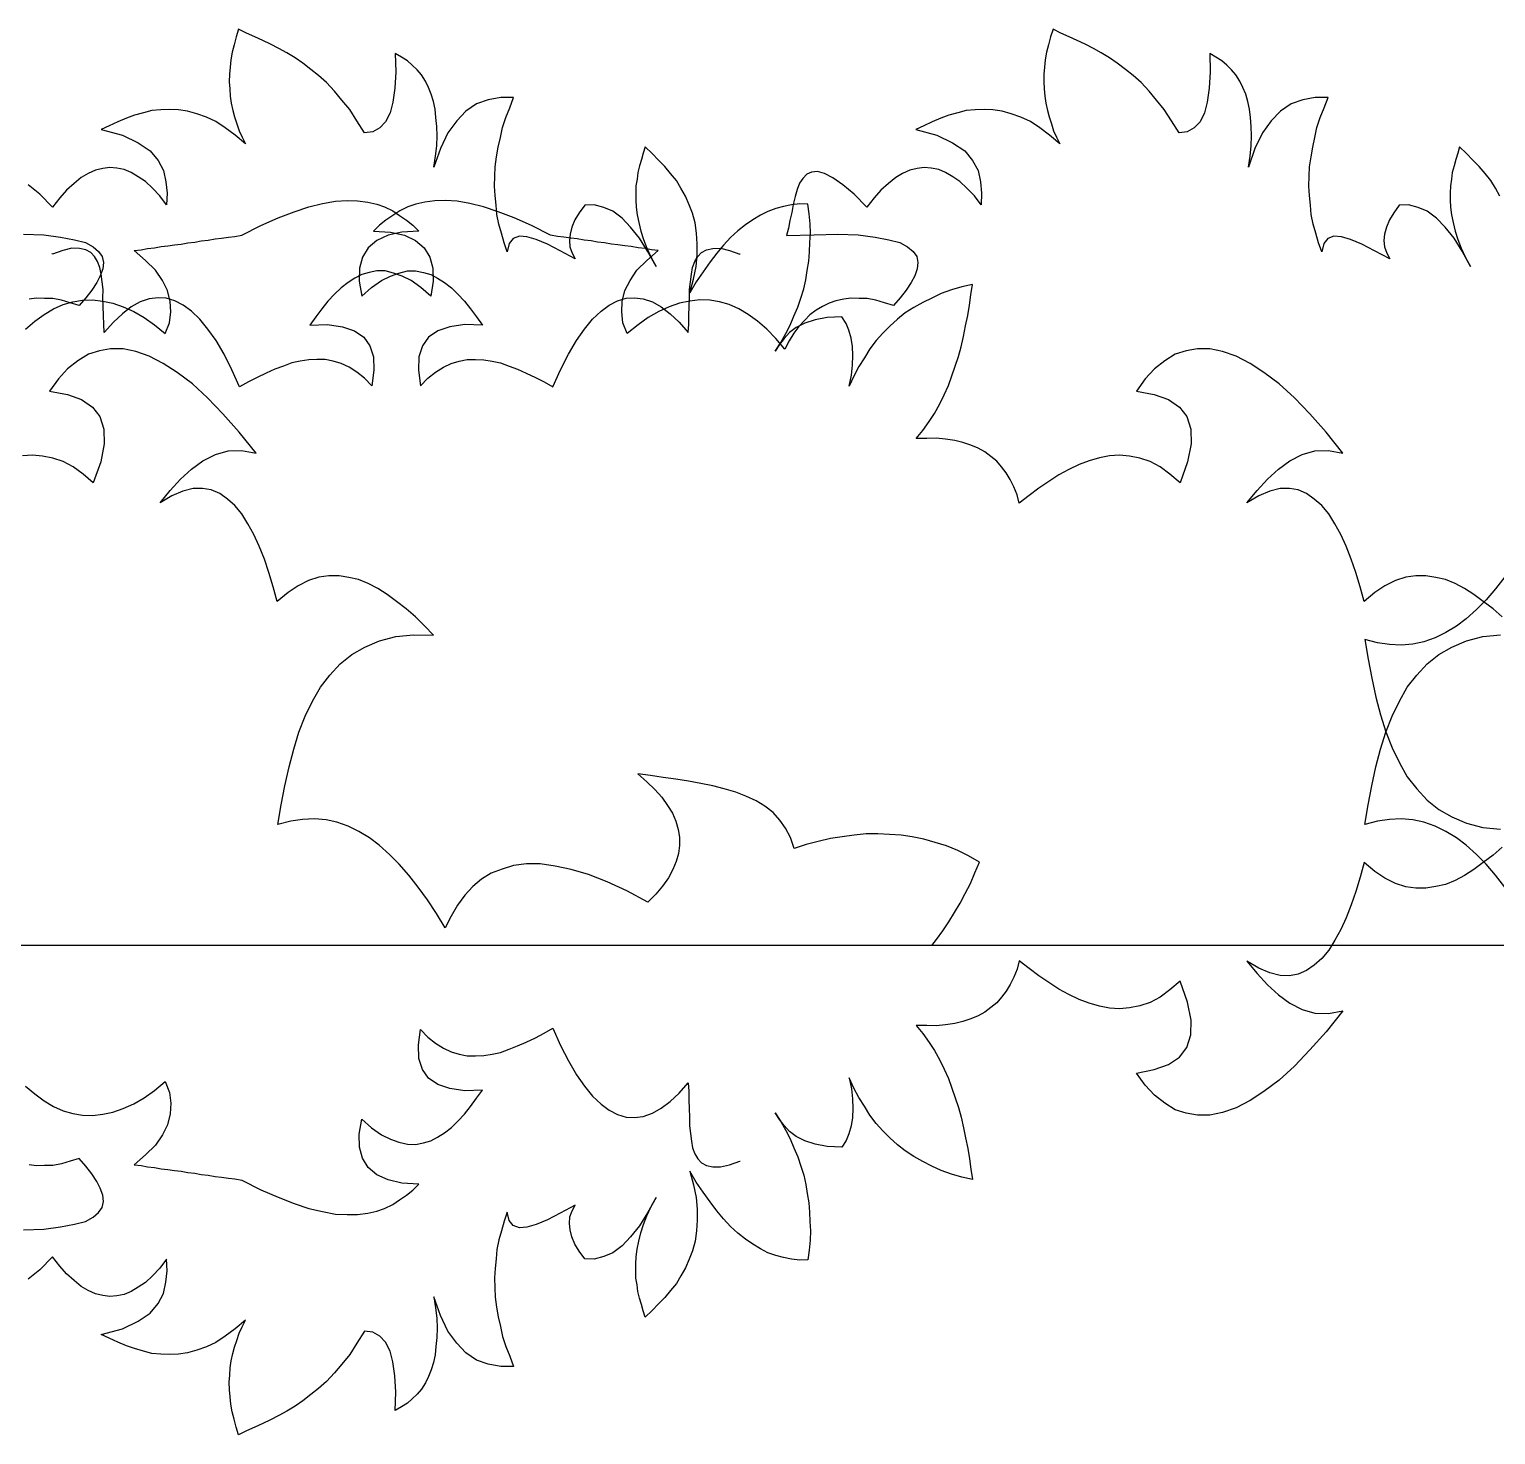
# Model space of a CAD drawing. Extents: x -24232 to 27340, y -23039 to 23489.
# Drawn here: x 3541.9 to 3880.1, y -12706.2 to -12382 of the extents above; entities that cross this region are included whole.
import ezdxf

# ---------------------------------------------------------------- set-up
doc = ezdxf.new("R2010")
doc.units = 0
doc.header["$LTSCALE"] = 10
doc.layers.add('1', color=1, linetype='CONTINUOUS')
doc.layers.add('3', color=3, linetype='CONTINUOUS')

msp = doc.modelspace()

# ---------------------------------------------------------------- linework, layer by layer
at = {"layer": '1'}
for points in [[(3881.63, -12517.51), (3879.51, -12515.68), (3877.24, -12513.97), (3875.09, -12512.4), (3872.93, -12510.97), (3870.75, -12509.8), (3868.53, -12508.91), (3866.28, -12508.42), (3864.01, -12508.06), (3861.71, -12508.1), (3859.37, -12508.41), (3857, -12509.12), (3854.57, -12510.37), (3852.26, -12511.91), (3849.75, -12513.96), (3849.75, -12513.96), (3848.86, -12510.62), (3847.84, -12507.27), (3846.79, -12504.19), (3845.59, -12501.23), (3844.37, -12498.53), (3842.99, -12496.09), (3841.59, -12493.79), (3840.02, -12491.87), (3838.27, -12490.35), (3836.5, -12489.09), (3834.55, -12488.22), (3832.56, -12487.89), (3830.38, -12487.94), (3828.02, -12488.52), (3825.48, -12489.62), (3822.74, -12491.25), (3822.74, -12491.25), (3825.06, -12488.36), (3827.48, -12485.76), (3830.02, -12483.44), (3832.64, -12481.53), (3835.5, -12480.05), (3838.42, -12479.26), (3841.54, -12479.16), (3844.87, -12479.76), (3844.87, -12479.76), (3841.01, -12474.91), (3837.23, -12470.74), (3833.67, -12467.01), (3830.19, -12463.82), (3826.66, -12461.17), (3823.48, -12459.09), (3820.26, -12457.42), (3817.12, -12456.3), (3814.2, -12455.74), (3811.36, -12455.73), (3808.74, -12456.15), (3806.22, -12456.98), (3803.77, -12458.5), (3801.43, -12460.3), (3799.3, -12462.66), (3797.26, -12465.44), (3797.26, -12465.44), (3801.38, -12466.25), (3804.65, -12467.39), (3807.19, -12469.13), (3808.87, -12471.33), (3809.8, -12474.26), (3809.87, -12477.66), (3809.06, -12481.77), (3807.36, -12486.62), (3807.36, -12486.62), (3804.98, -12484.62), (3802.71, -12482.91), (3800.39, -12481.73), (3798.03, -12480.96), (3795.64, -12480.45), (3793.36, -12480.22), (3791.04, -12480.4), (3788.7, -12480.85), (3786.33, -12481.56), (3784.07, -12482.42), (3781.66, -12483.54), (3779.37, -12484.8), (3777.05, -12486.33), (3774.73, -12487.86), (3772.54, -12489.54), (3770.19, -12491.34), (3770.19, -12491.34), (3769.71, -12489.4), (3768.94, -12487.56), (3768.16, -12485.86), (3767.23, -12484.28), (3766.15, -12482.95), (3765.06, -12481.63), (3763.68, -12480.54), (3762.29, -12479.46), (3760.75, -12478.63), (3759.06, -12477.92), (3757.22, -12477.33), (3755.37, -12476.88), (3753.24, -12476.53), (3751.09, -12476.32), (3748.92, -12476.38), (3746.48, -12476.4), (3746.48, -12476.4), (3748.02, -12474.53), (3749.44, -12472.5), (3750.71, -12470.59), (3751.88, -12468.41), (3752.89, -12466.34), (3753.92, -12464.14), (3754.68, -12461.91), (3755.44, -12459.69), (3756.21, -12457.46), (3756.83, -12455.22), (3757.34, -12452.83), (3757.85, -12450.44), (3758.35, -12448.06), (3758.73, -12445.66), (3759.1, -12443.25), (3759.47, -12440.85), (3759.47, -12440.85), (3756.98, -12441.42), (3754.61, -12442.13), (3752.22, -12442.98), (3750.09, -12443.99), (3747.96, -12445), (3745.95, -12446.15), (3743.92, -12447.44), (3742.16, -12448.89), (3740.37, -12450.48), (3738.73, -12452.08), (3737.2, -12453.82), (3735.8, -12455.71), (3734.51, -12457.75), (3733.23, -12459.79), (3732.06, -12461.98), (3731.02, -12464.31), (3731.02, -12464.31), (3731.54, -12461.79), (3731.76, -12459.51), (3731.85, -12457.22), (3731.79, -12455.18), (3731.43, -12453.25), (3730.94, -12451.44), (3730.28, -12449.89), (3729.35, -12448.31), (3729.35, -12448.31), (3725.94, -12448.51), (3723.18, -12449.05), (3720.81, -12449.76), (3718.81, -12450.79), (3717.21, -12451.98), (3715.99, -12453.35), (3714.9, -12454.73), (3713.94, -12456.26), (3713.94, -12456.26), (3715.22, -12454.22), (3716.37, -12452.17), (3717.38, -12450.24), (3718.26, -12448.16), (3719.14, -12446.08), (3719.89, -12443.99), (3720.51, -12441.88), (3720.99, -12439.76), (3721.33, -12437.63), (3721.68, -12435.5), (3721.89, -12433.35), (3721.97, -12431.19), (3722.05, -12429.03), (3721.99, -12426.86), (3721.81, -12424.54), (3721.49, -12422.34), (3721.49, -12422.34), (3719.6, -12422.29), (3717.68, -12422.51), (3715.88, -12422.87), (3714.07, -12423.37), (3712.25, -12424), (3710.53, -12424.92), (3708.81, -12425.96), (3707.06, -12427.15), (3705.31, -12428.46), (3703.66, -12430.06), (3702, -12431.79), (3700.46, -12433.67), (3698.91, -12435.68), (3697.33, -12437.97), (3695.75, -12440.25), (3694.28, -12442.81), (3694.28, -12442.81), (3695.13, -12439.65), (3695.69, -12436.72), (3695.96, -12434.04), (3695.94, -12431.46), (3695.78, -12429.01), (3695.46, -12426.68), (3694.87, -12424.45), (3694.12, -12422.48), (3693.23, -12420.5), (3692.2, -12418.64), (3691.15, -12416.91), (3689.82, -12415.29), (3688.49, -12413.67), (3687.01, -12412.17), (3685.54, -12410.67), (3683.93, -12409.15), (3683.93, -12409.15), (3683.51, -12410.6), (3683.1, -12412.05), (3682.68, -12413.5), (3682.26, -12415.08), (3682.11, -12416.56), (3681.82, -12418.15), (3681.79, -12419.78), (3681.77, -12421.4), (3681.88, -12423.03), (3682.11, -12424.82), (3682.47, -12426.61), (3682.96, -12428.56), (3683.58, -12430.51), (3684.33, -12432.48), (3685.34, -12434.62), (3686.48, -12436.76), (3686.48, -12436.76), (3684.53, -12433.18), (3682.66, -12430.15), (3680.61, -12427.65), (3678.65, -12425.56), (3676.5, -12423.99), (3674.42, -12423.11), (3672.18, -12422.48), (3670.01, -12422.54), (3670.01, -12422.54), (3668.75, -12424.31), (3667.77, -12425.97), (3667.07, -12427.66), (3666.64, -12429.25), (3666.49, -12430.72), (3666.61, -12432.22), (3667.15, -12433.63), (3667.84, -12434.92), (3667.84, -12434.92), (3664.36, -12433.08), (3661.4, -12431.57), (3658.79, -12430.5), (3656.69, -12429.89), (3654.95, -12429.72), (3653.54, -12430.26), (3652.61, -12431.38), (3652.15, -12433.37), (3652.15, -12433.37), (3651.41, -12431.26), (3650.81, -12429.04), (3650.21, -12426.95), (3649.75, -12424.74), (3649.56, -12422.55), (3649.37, -12420.36), (3649.18, -12418.18), (3649.27, -12415.89), (3649.35, -12413.73), (3649.71, -12411.46), (3650.07, -12409.19), (3650.56, -12406.94), (3651.05, -12404.69), (3651.83, -12402.33), (3652.72, -12400.11), (3653.63, -12397.76), (3653.63, -12397.76), (3650.66, -12397.74), (3647.76, -12398.27), (3645.09, -12399.22), (3642.63, -12400.88), (3640.51, -12403.1), (3638.48, -12405.88), (3636.76, -12409.5), (3635.25, -12413.82), (3635.25, -12413.82), (3635.64, -12411.29), (3635.88, -12408.88), (3635.97, -12406.58), (3635.91, -12404.41), (3635.71, -12402.36), (3635.49, -12400.44), (3635.13, -12398.64), (3634.62, -12396.97), (3633.96, -12395.41), (3633.29, -12393.99), (3632.35, -12392.55), (3631.38, -12391.37), (3630.26, -12390.31), (3629.15, -12389.25), (3627.74, -12388.44), (3626.33, -12387.62), (3626.33, -12387.62), (3626.46, -12391.83), (3626.22, -12395.6), (3625.77, -12398.8), (3625.12, -12401.31), (3624.1, -12403.38), (3622.75, -12404.73), (3621.17, -12405.66), (3619.25, -12405.88), (3619.25, -12405.88), (3617.49, -12403.13), (3615.85, -12400.53), (3614.04, -12398.32), (3612.34, -12396.26), (3610.5, -12394.32), (3608.64, -12392.64), (3606.88, -12391.25), (3604.99, -12389.84), (3603.22, -12388.59), (3601.3, -12387.45), (3599.5, -12386.46), (3597.57, -12385.46), (3595.76, -12384.6), (3593.94, -12383.74), (3592, -12382.87), (3590.19, -12382.02), (3590.19, -12382.02), (3589.61, -12383.72), (3589.16, -12385.57), (3588.72, -12387.29), (3588.41, -12389.02), (3588.24, -12390.76), (3588.08, -12392.37), (3588.04, -12394.13), (3588.15, -12395.77), (3588.26, -12397.4), (3588.51, -12399.05), (3588.88, -12400.71), (3589.27, -12402.24), (3589.8, -12403.78), (3590.31, -12405.46), (3590.98, -12406.88), (3591.78, -12408.45), (3591.78, -12408.45), (3589.4, -12406.45), (3587.13, -12404.74), (3584.97, -12403.31), (3582.77, -12402.28), (3580.54, -12401.51), (3578.44, -12400.9), (3576.3, -12400.55), (3574.28, -12400.49), (3572.24, -12400.56), (3570.19, -12400.76), (3568.25, -12401.25), (3566.16, -12401.85), (3564.33, -12402.49), (3562.35, -12403.37), (3560.37, -12404.26), (3558.52, -12405.16), (3558.52, -12405.16), (3563.4, -12406.46), (3567.02, -12408.17), (3569.81, -12410.07), (3571.63, -12412.28), (3572.89, -12414.57), (3573.44, -12417.2), (3573.73, -12419.8), (3573.6, -12422.49), (3573.6, -12422.49), (3572.04, -12420.44), (3570.32, -12418.65), (3568.71, -12417.14), (3567.06, -12416.03), (3565.39, -12415.05), (3563.84, -12414.35), (3562.11, -12414.05), (3560.5, -12413.89), (3558.85, -12414.13), (3557.19, -12414.51), (3555.48, -12415.29), (3553.9, -12416.22), (3552.28, -12417.55), (3550.5, -12419.13), (3548.97, -12420.87), (3547.27, -12423.01), (3547.27, -12423.01), (3544.32, -12420.01), (3541.69, -12417.85)], [(3881.06, -12420.5), (3880.03, -12418.64), (3878.98, -12416.91), (3877.65, -12415.29), (3876.32, -12413.67), (3874.84, -12412.17), (3873.36, -12410.67), (3871.75, -12409.15), (3871.75, -12409.15), (3871.34, -12410.6), (3870.93, -12412.05), (3870.51, -12413.5), (3870.08, -12415.08), (3869.94, -12416.56), (3869.65, -12418.15), (3869.62, -12419.78), (3869.6, -12421.4), (3869.71, -12423.03), (3869.94, -12424.82), (3870.3, -12426.61), (3870.78, -12428.56), (3871.4, -12430.51), (3872.16, -12432.48), (3873.17, -12434.62), (3874.31, -12436.76), (3874.31, -12436.76), (3872.36, -12433.18), (3870.49, -12430.15), (3868.44, -12427.65), (3866.48, -12425.56), (3864.33, -12423.99), (3862.25, -12423.11), (3860.01, -12422.48), (3857.84, -12422.54), (3857.84, -12422.54), (3856.58, -12424.31), (3855.6, -12425.97), (3854.89, -12427.66), (3854.47, -12429.25), (3854.32, -12430.72), (3854.44, -12432.22), (3854.98, -12433.63), (3855.67, -12434.92), (3855.67, -12434.92), (3852.19, -12433.08), (3849.23, -12431.57), (3846.62, -12430.5), (3844.52, -12429.89), (3842.77, -12429.72), (3841.37, -12430.26), (3840.44, -12431.38), (3839.98, -12433.37), (3839.98, -12433.37), (3839.24, -12431.26), (3838.64, -12429.04), (3838.04, -12426.95), (3837.58, -12424.74), (3837.39, -12422.55), (3837.2, -12420.36), (3837.01, -12418.18), (3837.1, -12415.89), (3837.18, -12413.73), (3837.54, -12411.46), (3837.9, -12409.19), (3838.39, -12406.94), (3838.88, -12404.69), (3839.66, -12402.33), (3840.55, -12400.11), (3841.46, -12397.76), (3841.46, -12397.76), (3838.48, -12397.74), (3835.59, -12398.27), (3832.92, -12399.22), (3830.46, -12400.88), (3828.34, -12403.1), (3826.31, -12405.88), (3824.59, -12409.5), (3823.08, -12413.82), (3823.08, -12413.82), (3823.47, -12411.29), (3823.71, -12408.88), (3823.8, -12406.58), (3823.74, -12404.41), (3823.54, -12402.36), (3823.32, -12400.44), (3822.96, -12398.64), (3822.45, -12396.97), (3821.79, -12395.41), (3821.12, -12393.99), (3820.17, -12392.55), (3819.21, -12391.37), (3818.09, -12390.31), (3816.98, -12389.25), (3815.57, -12388.44), (3814.16, -12387.62), (3814.16, -12387.62), (3814.29, -12391.83), (3814.05, -12395.6), (3813.6, -12398.8), (3812.94, -12401.31), (3811.93, -12403.38), (3810.57, -12404.73), (3808.99, -12405.66), (3807.08, -12405.88), (3807.08, -12405.88), (3805.32, -12403.13), (3803.68, -12400.53), (3801.86, -12398.32), (3800.17, -12396.26), (3798.33, -12394.32), (3796.47, -12392.64), (3794.71, -12391.25), (3792.82, -12389.84), (3791.04, -12388.59), (3789.13, -12387.45), (3787.33, -12386.46), (3785.4, -12385.46), (3783.58, -12384.6), (3781.77, -12383.74), (3779.83, -12382.87), (3778.02, -12382.02), (3778.02, -12382.02), (3777.44, -12383.72), (3776.99, -12385.57), (3776.55, -12387.29), (3776.24, -12389.02), (3776.07, -12390.76), (3775.91, -12392.37), (3775.87, -12394.13), (3775.98, -12395.77), (3776.09, -12397.4), (3776.33, -12399.05), (3776.71, -12400.71), (3777.1, -12402.24), (3777.63, -12403.78), (3778.14, -12405.46), (3778.81, -12406.88), (3779.6, -12408.45), (3779.6, -12408.45), (3777.23, -12406.45), (3774.96, -12404.74), (3772.8, -12403.31), (3770.6, -12402.28), (3768.37, -12401.51), (3766.27, -12400.9), (3764.13, -12400.55), (3762.11, -12400.49), (3760.07, -12400.56), (3758.02, -12400.76), (3756.08, -12401.25), (3753.98, -12401.85), (3752.16, -12402.49), (3750.18, -12403.37), (3748.19, -12404.26), (3746.34, -12405.16), (3746.34, -12405.16), (3751.23, -12406.46), (3754.85, -12408.17), (3757.64, -12410.07), (3759.45, -12412.28), (3760.72, -12414.57), (3761.27, -12417.2), (3761.56, -12419.8), (3761.42, -12422.49), (3761.42, -12422.49), (3759.87, -12420.44), (3758.15, -12418.65), (3756.54, -12417.14), (3754.89, -12416.03), (3753.22, -12415.05), (3751.67, -12414.35), (3749.94, -12414.05), (3748.33, -12413.89), (3746.68, -12414.13), (3745.01, -12414.51), (3743.31, -12415.29), (3741.73, -12416.22), (3740.11, -12417.55), (3738.33, -12419.13), (3736.8, -12420.87), (3735.1, -12423.01), (3735.1, -12423.01), (3732.15, -12420.01), (3729.52, -12417.85), (3727.24, -12416.27), (3725.3, -12415.27), (3723.72, -12414.84), (3722.35, -12414.98), (3721.23, -12415.41), (3720.32, -12416.4), (3719.53, -12417.54), (3718.98, -12418.98), (3718.55, -12420.56), (3718.1, -12422.41), (3717.78, -12424.28), (3717.33, -12426.13), (3717.02, -12427.86), (3716.58, -12429.58), (3716.58, -12429.58), (3722.96, -12429.39), (3728.39, -12429.25), (3733.11, -12429.45), (3736.99, -12429.97), (3740.18, -12430.55), (3742.69, -12431.21), (3744.49, -12432.2), (3745.74, -12433.27), (3746.57, -12434.43), (3746.84, -12435.81), (3746.69, -12437.29), (3746.13, -12438.86), (3745.3, -12440.4), (3744.18, -12442.19), (3742.78, -12443.95), (3741.26, -12445.69), (3741.26, -12445.69), (3739.15, -12445.08), (3737.18, -12444.47), (3735.18, -12444.14), (3733.29, -12444.09), (3731.4, -12444.04), (3729.75, -12444.28), (3727.95, -12444.65), (3726.41, -12445.17), (3724.85, -12445.96), (3723.41, -12446.77), (3721.95, -12447.85), (3720.75, -12449.08), (3719.38, -12450.57), (3718.28, -12452.09), (3717.16, -12453.87), (3716.15, -12455.8), (3716.15, -12455.8), (3714.1, -12453.3), (3712.01, -12451.2), (3709.88, -12449.36), (3707.74, -12447.8), (3705.56, -12446.5), (3703.36, -12445.47), (3701.12, -12444.84), (3698.86, -12444.48), (3696.56, -12444.39), (3694.23, -12444.7), (3691.88, -12445.15), (3689.5, -12445.99), (3687.09, -12447.11), (3684.65, -12448.49), (3682.32, -12450.16), (3679.81, -12452.21), (3679.81, -12452.21), (3678.84, -12449.68), (3678.54, -12447.21), (3678.65, -12444.79), (3679.3, -12442.28), (3680.48, -12439.96), (3682.07, -12437.54), (3684.32, -12435.33), (3686.99, -12433.02), (3686.99, -12433.02), (3685.38, -12432.86), (3683.92, -12432.58), (3682.31, -12432.42), (3680.71, -12432.13), (3679.24, -12431.98), (3677.64, -12431.69), (3676.17, -12431.54), (3674.57, -12431.25), (3672.96, -12431.09), (3671.5, -12430.81), (3669.89, -12430.65), (3668.29, -12430.36), (3666.82, -12430.21), (3665.22, -12429.92), (3663.75, -12429.77), (3662.15, -12429.48), (3662.15, -12429.48), (3657.76, -12427.29), (3653.74, -12425.53), (3650.09, -12424.09), (3646.68, -12422.94), (3643.5, -12422.22), (3640.58, -12421.66), (3637.88, -12421.53), (3635.44, -12421.56), (3633.11, -12421.87), (3631.03, -12422.34), (3629.21, -12422.98), (3627.36, -12423.88), (3625.76, -12424.94), (3624.17, -12426), (3622.7, -12427.21), (3621.34, -12428.56), (3621.34, -12428.56), (3625.25, -12428.81), (3628.43, -12429.53), (3631.01, -12430.74), (3633.01, -12432.43), (3634.29, -12434.58), (3634.99, -12437.09), (3635.1, -12440.08), (3634.49, -12443.54), (3634.49, -12443.54), (3632.25, -12441.56), (3629.97, -12439.98), (3627.9, -12438.96), (3625.94, -12438.23), (3623.96, -12437.76), (3622.07, -12437.71), (3620.27, -12438.07), (3618.59, -12438.58), (3617.03, -12439.38), (3615.43, -12440.44), (3613.82, -12441.63), (3612.32, -12443.11), (3610.81, -12444.72), (3609.42, -12446.48), (3608.01, -12448.37), (3606.61, -12450.27), (3606.61, -12450.27), (3610.68, -12450.13), (3614.16, -12450.6), (3616.91, -12451.55), (3619.07, -12452.99), (3620.49, -12455.02), (3621.33, -12457.54), (3621.42, -12460.67), (3620.93, -12464.27), (3620.93, -12464.27), (3619.21, -12462.48), (3617.45, -12461.09), (3615.67, -12459.96), (3613.86, -12459.11), (3612.02, -12458.52), (3610.16, -12458.2), (3608.27, -12458.15), (3606.36, -12458.23), (3604.43, -12458.58), (3602.5, -12458.93), (3600.53, -12459.69), (3598.56, -12460.44), (3596.58, -12461.33), (3594.45, -12462.34), (3592.45, -12463.36), (3590.44, -12464.51), (3590.44, -12464.51), (3588.66, -12460.55), (3586.85, -12456.98), (3585, -12453.82), (3583.09, -12451.19), (3581.29, -12448.85), (3579.3, -12447.03), (3577.41, -12445.62), (3575.48, -12444.62), (3573.5, -12444.02), (3571.61, -12443.97), (3569.56, -12444.17), (3567.46, -12444.91), (3565.45, -12446.06), (3563.4, -12447.62), (3561.31, -12449.58), (3559.18, -12451.95), (3559.18, -12451.95), (3559.1, -12450.04), (3559.03, -12448), (3558.96, -12445.97), (3558.88, -12444.06), (3558.94, -12442.04), (3558.71, -12440.25), (3558.48, -12438.47), (3558.22, -12436.95), (3557.68, -12435.55), (3556.99, -12434.4), (3556.13, -12433.5), (3554.97, -12432.84), (3553.51, -12432.56), (3551.75, -12432.52), (3549.68, -12433), (3547.29, -12433.84), (3547.29, -12433.84), (3547.19, -12433.75)], [(3541.08, -12451.2), (3543.2, -12449.36), (3545.35, -12447.8), (3547.52, -12446.5), (3549.72, -12445.47), (3551.96, -12444.84), (3554.23, -12444.48), (3556.52, -12444.39), (3558.86, -12444.7), (3561.2, -12445.15), (3563.59, -12445.99), (3566, -12447.11), (3568.44, -12448.49), (3570.77, -12450.16), (3573.27, -12452.21), (3573.27, -12452.21), (3574.24, -12449.68), (3574.54, -12447.21), (3574.44, -12444.79), (3573.78, -12442.28), (3572.61, -12439.96), (3571.01, -12437.54), (3568.76, -12435.33), (3566.1, -12433.02), (3566.1, -12433.02), (3567.71, -12432.86), (3569.17, -12432.58), (3570.78, -12432.42), (3572.37, -12432.13), (3573.85, -12431.98), (3575.45, -12431.69), (3576.92, -12431.54), (3578.52, -12431.25), (3580.13, -12431.09), (3581.59, -12430.81), (3583.2, -12430.65), (3584.79, -12430.36), (3586.27, -12430.21), (3587.86, -12429.92), (3589.34, -12429.77), (3590.94, -12429.48), (3590.94, -12429.48), (3595.32, -12427.29), (3599.35, -12425.53), (3603, -12424.09), (3606.4, -12422.94), (3609.58, -12422.22), (3612.51, -12421.66), (3615.2, -12421.53), (3617.64, -12421.56), (3619.98, -12421.87), (3622.05, -12422.34), (3623.88, -12422.98), (3625.73, -12423.88), (3627.32, -12424.94), (3628.92, -12426), (3630.39, -12427.21), (3631.74, -12428.56), (3631.74, -12428.56), (3627.84, -12428.81), (3624.66, -12429.53), (3622.07, -12430.74), (3620.07, -12432.43), (3618.79, -12434.58), (3618.09, -12437.09), (3617.98, -12440.08), (3618.6, -12443.54), (3618.6, -12443.54), (3620.84, -12441.56), (3623.12, -12439.98), (3625.19, -12438.96), (3627.14, -12438.23), (3629.13, -12437.76), (3631.02, -12437.71), (3632.82, -12438.07), (3634.49, -12438.58), (3636.06, -12439.38), (3637.65, -12440.44), (3639.26, -12441.63), (3640.76, -12443.11), (3642.28, -12444.72), (3643.67, -12446.48), (3645.07, -12448.37), (3646.48, -12450.27), (3646.48, -12450.27), (3642.4, -12450.13), (3638.93, -12450.6), (3636.18, -12451.55), (3634.02, -12452.99), (3632.59, -12455.02), (3631.76, -12457.54), (3631.66, -12460.67), (3632.15, -12464.27), (3632.15, -12464.27), (3633.87, -12462.48), (3635.63, -12461.09), (3637.42, -12459.96), (3639.23, -12459.11), (3641.07, -12458.52), (3642.93, -12458.2), (3644.82, -12458.15), (3646.72, -12458.23), (3648.65, -12458.58), (3650.59, -12458.93), (3652.56, -12459.69), (3654.53, -12460.44), (3656.51, -12461.33), (3658.64, -12462.34), (3660.64, -12463.36), (3662.65, -12464.51), (3662.65, -12464.51), (3664.42, -12460.55), (3666.24, -12456.98), (3668.09, -12453.82), (3670, -12451.19), (3671.8, -12448.85), (3673.78, -12447.03), (3675.68, -12445.62), (3677.61, -12444.62), (3679.58, -12444.02), (3681.47, -12443.97), (3683.52, -12444.17), (3685.63, -12444.91), (3687.64, -12446.06), (3689.69, -12447.62), (3691.78, -12449.58), (3693.91, -12451.95), (3693.91, -12451.95), (3693.99, -12450.04), (3694.06, -12448), (3694.13, -12445.97), (3694.21, -12444.06), (3694.15, -12442.04), (3694.38, -12440.25), (3694.61, -12438.47), (3694.86, -12436.95), (3695.4, -12435.55), (3696.1, -12434.4), (3696.96, -12433.5), (3698.11, -12432.84), (3699.57, -12432.56), (3701.33, -12432.52), (3703.41, -12433), (3705.8, -12433.84), (3705.8, -12433.84), (3705.89, -12433.75)], [(3540.56, -12429.25), (3545.28, -12429.45), (3549.16, -12429.97), (3552.35, -12430.55), (3554.86, -12431.21), (3556.66, -12432.2), (3557.91, -12433.27), (3558.74, -12434.43), (3559.01, -12435.81), (3558.86, -12437.29), (3558.3, -12438.86), (3557.47, -12440.4), (3556.35, -12442.19), (3554.96, -12443.95), (3553.43, -12445.69), (3553.43, -12445.69), (3551.32, -12445.08), (3549.35, -12444.47), (3547.35, -12444.14), (3545.46, -12444.09), (3543.57, -12444.04), (3541.92, -12444.28)], [(3750.04, -12593.34), (3751.18, -12591.95), (3752.6, -12589.93), (3754.02, -12587.9), (3755.31, -12585.72), (3756.61, -12583.55), (3757.78, -12581.36), (3758.95, -12579.04), (3760.01, -12576.57), (3761.07, -12574.11), (3761.07, -12574.11), (3758.5, -12572.63), (3756.05, -12571.44), (3753.44, -12570.37), (3750.82, -12569.57), (3748.19, -12568.77), (3745.53, -12568.24), (3743, -12567.85), (3740.3, -12567.72), (3737.6, -12567.59), (3734.9, -12567.59), (3732.16, -12567.86), (3729.41, -12568.27), (3726.66, -12568.68), (3723.89, -12569.35), (3721.11, -12570.02), (3718.31, -12570.97), (3718.31, -12570.97), (3717.48, -12568.45), (3716.34, -12566.3), (3715.03, -12564.41), (3713.45, -12562.63), (3711.56, -12561.23), (3709.52, -12559.94), (3707.18, -12558.9), (3704.83, -12557.99), (3702.2, -12557.19), (3699.56, -12556.52), (3696.77, -12555.97), (3693.98, -12555.43), (3691.05, -12555), (3688.11, -12554.58), (3685.17, -12554.15), (3682.23, -12553.72), (3682.23, -12553.72), (3684.36, -12555.56), (3686.21, -12557.37), (3687.79, -12559.15), (3689.1, -12561.04), (3690.28, -12562.78), (3691.04, -12564.62), (3691.53, -12566.56), (3691.89, -12568.36), (3691.84, -12570.25), (3691.66, -12572.12), (3691.07, -12573.96), (3690.35, -12575.79), (3689.34, -12577.72), (3687.94, -12579.61), (3686.4, -12581.49), (3684.59, -12583.34), (3684.59, -12583.34), (3679.71, -12580.69), (3675.17, -12578.62), (3670.86, -12576.98), (3666.92, -12575.78), (3663.21, -12575), (3659.73, -12574.52), (3656.62, -12574.49), (3653.6, -12574.87), (3650.95, -12575.69), (3648.42, -12576.66), (3646.25, -12578.07), (3644.18, -12579.76), (3642.36, -12581.75), (3640.65, -12584.01), (3639.18, -12586.58), (3637.83, -12589.29), (3637.83, -12589.29), (3635.85, -12585.98), (3633.73, -12582.79), (3631.58, -12579.87), (3629.42, -12577.08), (3627.23, -12574.56), (3625.01, -12572.31), (3622.65, -12570.18), (3620.38, -12568.47), (3617.95, -12567.01), (3615.5, -12565.82), (3612.88, -12564.89), (3610.36, -12564.37), (3607.68, -12564.1), (3604.96, -12564.24), (3602.21, -12564.64), (3599.28, -12565.44), (3599.28, -12565.44), (3600, -12560.9), (3600.84, -12556.52), (3601.82, -12552.15), (3602.9, -12548.06), (3604.1, -12544.11), (3605.54, -12540.46), (3607.24, -12536.97), (3609.05, -12533.77), (3611.22, -12531), (3613.64, -12528.4), (3616.29, -12526.22), (3619.31, -12524.49), (3622.7, -12523.06), (3626.45, -12522.08), (3630.56, -12521.67), (3635.16, -12521.72), (3635.16, -12521.72), (3633.06, -12519.62), (3630.97, -12517.51), (3628.85, -12515.68), (3626.58, -12513.97), (3624.43, -12512.4), (3622.27, -12510.97), (3620.08, -12509.8), (3617.87, -12508.91), (3615.62, -12508.42), (3613.35, -12508.06), (3611.04, -12508.1), (3608.71, -12508.41), (3606.34, -12509.12), (3603.91, -12510.37), (3601.59, -12511.91), (3599.09, -12513.96), (3599.09, -12513.96), (3598.2, -12510.62), (3597.18, -12507.27), (3596.13, -12504.19), (3594.93, -12501.23), (3593.71, -12498.53), (3592.32, -12496.09), (3590.92, -12493.79), (3589.35, -12491.87), (3587.61, -12490.35), (3585.84, -12489.09), (3583.89, -12488.22), (3581.89, -12487.89), (3579.72, -12487.94), (3577.36, -12488.52), (3574.81, -12489.62), (3572.08, -12491.25), (3572.08, -12491.25), (3574.4, -12488.36), (3576.82, -12485.76), (3579.35, -12483.44), (3581.98, -12481.53), (3584.83, -12480.05), (3587.76, -12479.26), (3590.88, -12479.16), (3594.21, -12479.76), (3594.21, -12479.76), (3590.35, -12474.91), (3586.57, -12470.74), (3583.01, -12467.01), (3579.53, -12463.82), (3576, -12461.17), (3572.82, -12459.09), (3569.6, -12457.42), (3566.46, -12456.3), (3563.54, -12455.74), (3560.69, -12455.73), (3558.08, -12456.15), (3555.56, -12456.98), (3553.11, -12458.5), (3550.76, -12460.3), (3548.63, -12462.66), (3546.6, -12465.44), (3546.6, -12465.44), (3550.72, -12466.25), (3553.99, -12467.39), (3556.53, -12469.13), (3558.2, -12471.33), (3559.13, -12474.26), (3559.2, -12477.66), (3558.39, -12481.77), (3556.69, -12486.62), (3556.69, -12486.62), (3554.32, -12484.62), (3552.05, -12482.91), (3549.73, -12481.73), (3547.37, -12480.96), (3544.98, -12480.45), (3542.7, -12480.22), (3540.38, -12480.4)], [(3882.24, -12508.31), (3880.08, -12511.1), (3877.89, -12513.62), (3875.68, -12515.87), (3873.31, -12517.99), (3871.04, -12519.71), (3868.62, -12521.17), (3866.16, -12522.36), (3863.54, -12523.29), (3861.02, -12523.81), (3858.34, -12524.08), (3855.62, -12523.94), (3852.87, -12523.53), (3849.95, -12522.74), (3849.95, -12522.74), (3850.67, -12527.27), (3851.51, -12531.66), (3852.48, -12536.03), (3853.56, -12540.12), (3854.76, -12544.07), (3856.21, -12547.72), (3857.91, -12551.2), (3859.71, -12554.41), (3861.88, -12557.18), (3864.3, -12559.78), (3866.96, -12561.96), (3869.97, -12563.69), (3873.36, -12565.11), (3877.12, -12566.1), (3881.22, -12566.51)], [(3882.24, -12579.87), (3880.08, -12577.08), (3877.89, -12574.56), (3875.68, -12572.31), (3873.31, -12570.18), (3871.04, -12568.47), (3868.62, -12567.01), (3866.16, -12565.82), (3863.54, -12564.89), (3861.02, -12564.37), (3858.34, -12564.1), (3855.62, -12564.24), (3852.87, -12564.64), (3849.95, -12565.44), (3849.95, -12565.44), (3850.67, -12560.9), (3851.51, -12556.52), (3852.48, -12552.15), (3853.56, -12548.06), (3854.76, -12544.11), (3856.21, -12540.46), (3857.91, -12536.97), (3859.71, -12533.77), (3861.88, -12531), (3864.3, -12528.4), (3866.96, -12526.22), (3869.97, -12524.49), (3873.36, -12523.06), (3877.12, -12522.08), (3881.22, -12521.67)], [(3881.63, -12570.66), (3879.51, -12572.5), (3877.24, -12574.21), (3875.09, -12575.78), (3872.93, -12577.21), (3870.75, -12578.37), (3868.53, -12579.27), (3866.28, -12579.76), (3864.01, -12580.12), (3861.71, -12580.08), (3859.37, -12579.77), (3857, -12579.05), (3854.57, -12577.8), (3852.26, -12576.27), (3849.75, -12574.22), (3849.75, -12574.22), (3848.86, -12577.56), (3847.84, -12580.91), (3846.79, -12583.99), (3845.59, -12586.95), (3844.37, -12589.65), (3842.99, -12592.08), (3841.59, -12594.39), (3840.02, -12596.3), (3838.27, -12597.83), (3836.5, -12599.09), (3834.55, -12599.96), (3832.56, -12600.29), (3830.38, -12600.24), (3828.02, -12599.66), (3825.48, -12598.55), (3822.74, -12596.93), (3822.74, -12596.93), (3825.06, -12599.81), (3827.48, -12602.42), (3830.02, -12604.74), (3832.64, -12606.65), (3835.5, -12608.13), (3838.42, -12608.92), (3841.54, -12609.02), (3844.87, -12608.42), (3844.87, -12608.42), (3841.01, -12613.27), (3837.23, -12617.43), (3833.67, -12621.17), (3830.19, -12624.36), (3826.66, -12627.01), (3823.48, -12629.08), (3820.26, -12630.76), (3817.12, -12631.88), (3814.2, -12632.44), (3811.36, -12632.45), (3808.74, -12632.03), (3806.22, -12631.2), (3803.77, -12629.68), (3801.43, -12627.88), (3799.3, -12625.51), (3797.26, -12622.74), (3797.26, -12622.74), (3801.38, -12621.92), (3804.65, -12620.79), (3807.19, -12619.05), (3808.87, -12616.85), (3809.8, -12613.91), (3809.87, -12610.52), (3809.06, -12606.4), (3807.36, -12601.56), (3807.36, -12601.56), (3804.98, -12603.56), (3802.71, -12605.27), (3800.39, -12606.45), (3798.03, -12607.22), (3795.64, -12607.73), (3793.36, -12607.95), (3791.04, -12607.78), (3788.7, -12607.33), (3786.33, -12606.62), (3784.07, -12605.76), (3781.66, -12604.64), (3779.37, -12603.38), (3777.05, -12601.85), (3774.73, -12600.32), (3772.54, -12598.64), (3770.19, -12596.84), (3770.19, -12596.84), (3769.71, -12598.78), (3768.94, -12600.62), (3768.16, -12602.32), (3767.23, -12603.9), (3766.15, -12605.23), (3765.06, -12606.55), (3763.68, -12607.64), (3762.29, -12608.72), (3760.75, -12609.55), (3759.06, -12610.26), (3757.22, -12610.85), (3755.37, -12611.3), (3753.24, -12611.65), (3751.09, -12611.86), (3748.92, -12611.8), (3746.48, -12611.77), (3746.48, -12611.77), (3748.02, -12613.65), (3749.44, -12615.68), (3750.71, -12617.58), (3751.88, -12619.77), (3752.89, -12621.84), (3753.92, -12624.04), (3754.68, -12626.27), (3755.44, -12628.49), (3756.21, -12630.72), (3756.83, -12632.96), (3757.34, -12635.35), (3757.85, -12637.73), (3758.35, -12640.12), (3758.73, -12642.52), (3759.1, -12644.92), (3759.47, -12647.32), (3759.47, -12647.32), (3756.98, -12646.76), (3754.61, -12646.04), (3752.22, -12645.2), (3750.09, -12644.19), (3747.96, -12643.18), (3745.95, -12642.02), (3743.92, -12640.73), (3742.16, -12639.28), (3740.37, -12637.7), (3738.73, -12636.1), (3737.2, -12634.36), (3735.8, -12632.46), (3734.51, -12630.42), (3733.23, -12628.38), (3732.06, -12626.2), (3731.02, -12623.86), (3731.02, -12623.86), (3731.54, -12626.38), (3731.76, -12628.66), (3731.85, -12630.96), (3731.79, -12633), (3731.43, -12634.93), (3730.94, -12636.74), (3730.28, -12638.29), (3729.35, -12639.87), (3729.35, -12639.87), (3725.94, -12639.67), (3723.18, -12639.13), (3720.81, -12638.41), (3718.81, -12637.39), (3717.21, -12636.2), (3715.99, -12634.83), (3714.9, -12633.44), (3713.94, -12631.91), (3713.94, -12631.91), (3715.22, -12633.95), (3716.37, -12636.01), (3717.38, -12637.94), (3718.26, -12640.02), (3719.14, -12642.1), (3719.89, -12644.19), (3720.51, -12646.3), (3720.99, -12648.42), (3721.33, -12650.55), (3721.68, -12652.68), (3721.89, -12654.83), (3721.97, -12656.99), (3722.05, -12659.15), (3721.99, -12661.32), (3721.81, -12663.64), (3721.49, -12665.84), (3721.49, -12665.84), (3719.6, -12665.89), (3717.68, -12665.67), (3715.88, -12665.31), (3714.07, -12664.81), (3712.25, -12664.18), (3710.53, -12663.26), (3708.81, -12662.21), (3707.06, -12661.03), (3705.31, -12659.72), (3703.66, -12658.12), (3702, -12656.39), (3700.46, -12654.51), (3698.91, -12652.49), (3697.33, -12650.21), (3695.75, -12647.93), (3694.28, -12645.37), (3694.28, -12645.37), (3695.13, -12648.53), (3695.69, -12651.46), (3695.96, -12654.14), (3695.94, -12656.71), (3695.78, -12659.17), (3695.46, -12661.5), (3694.87, -12663.73), (3694.12, -12665.7), (3693.23, -12667.68), (3692.2, -12669.54), (3691.15, -12671.27), (3689.82, -12672.89), (3688.49, -12674.51), (3687.01, -12676.01), (3685.54, -12677.51), (3683.93, -12679.03), (3683.93, -12679.03), (3683.51, -12677.58), (3683.1, -12676.13), (3682.68, -12674.68), (3682.26, -12673.1), (3682.11, -12671.62), (3681.82, -12670.03), (3681.79, -12668.4), (3681.77, -12666.78), (3681.88, -12665.14), (3682.11, -12663.36), (3682.47, -12661.56), (3682.96, -12659.62), (3683.58, -12657.66), (3684.33, -12655.69), (3685.34, -12653.56), (3686.48, -12651.42), (3686.48, -12651.42), (3684.53, -12655), (3682.66, -12658.02), (3680.61, -12660.53), (3678.65, -12662.62), (3676.5, -12664.19), (3674.42, -12665.07), (3672.18, -12665.7), (3670.01, -12665.64), (3670.01, -12665.64), (3668.75, -12663.87), (3667.77, -12662.2), (3667.07, -12660.51), (3666.64, -12658.93), (3666.49, -12657.46), (3666.61, -12655.95), (3667.15, -12654.55), (3667.84, -12653.26), (3667.84, -12653.26), (3664.36, -12655.09), (3661.4, -12656.6), (3658.79, -12657.67), (3656.69, -12658.29), (3654.95, -12658.46), (3653.54, -12657.92), (3652.61, -12656.79), (3652.15, -12654.81), (3652.15, -12654.81), (3651.41, -12656.91), (3650.81, -12659.14), (3650.21, -12661.23), (3649.75, -12663.44), (3649.56, -12665.63), (3649.37, -12667.81), (3649.18, -12670), (3649.27, -12672.29), (3649.35, -12674.45), (3649.71, -12676.72), (3650.07, -12678.98), (3650.56, -12681.24), (3651.05, -12683.49), (3651.83, -12685.85), (3652.72, -12688.07), (3653.63, -12690.41), (3653.63, -12690.41), (3650.66, -12690.44), (3647.76, -12689.91), (3645.09, -12688.95), (3642.63, -12687.3), (3640.51, -12685.07), (3638.48, -12682.3), (3636.76, -12678.67), (3635.25, -12674.35), (3635.25, -12674.35), (3635.64, -12676.89), (3635.88, -12679.3), (3635.97, -12681.6), (3635.91, -12683.77), (3635.71, -12685.82), (3635.49, -12687.74), (3635.13, -12689.53), (3634.62, -12691.21), (3633.96, -12692.76), (3633.29, -12694.18), (3632.35, -12695.63), (3631.38, -12696.81), (3630.26, -12697.87), (3629.15, -12698.93), (3627.74, -12699.74), (3626.33, -12700.56), (3626.33, -12700.56), (3626.46, -12696.35), (3626.22, -12692.58), (3625.77, -12689.37), (3625.12, -12686.87), (3624.1, -12684.8), (3622.75, -12683.44), (3621.17, -12682.52), (3619.25, -12682.3), (3619.25, -12682.3), (3617.49, -12685.05), (3615.85, -12687.65), (3614.04, -12689.86), (3612.34, -12691.92), (3610.5, -12693.86), (3608.64, -12695.53), (3606.88, -12696.93), (3604.99, -12698.33), (3603.22, -12699.59), (3601.3, -12700.73), (3599.5, -12701.72), (3597.57, -12702.72), (3595.76, -12703.58), (3593.94, -12704.43), (3592, -12705.3), (3590.19, -12706.16), (3590.19, -12706.16), (3589.61, -12704.46), (3589.16, -12702.6), (3588.72, -12700.89), (3588.41, -12699.16), (3588.24, -12697.41), (3588.08, -12695.8), (3588.04, -12694.05), (3588.15, -12692.41), (3588.26, -12690.78), (3588.51, -12689.13), (3588.88, -12687.47), (3589.27, -12685.94), (3589.8, -12684.4), (3590.31, -12682.72), (3590.98, -12681.3), (3591.78, -12679.73), (3591.78, -12679.73), (3589.4, -12681.73), (3587.13, -12683.44), (3584.97, -12684.87), (3582.77, -12685.9), (3580.54, -12686.66), (3578.44, -12687.28), (3576.3, -12687.62), (3574.28, -12687.69), (3572.24, -12687.62), (3570.19, -12687.42), (3568.25, -12686.93), (3566.16, -12686.32), (3564.33, -12685.69), (3562.35, -12684.8), (3560.37, -12683.92), (3558.52, -12683.02), (3558.52, -12683.02), (3563.4, -12681.72), (3567.02, -12680.01), (3569.81, -12678.11), (3571.63, -12675.9), (3572.89, -12673.61), (3573.44, -12670.98), (3573.73, -12668.38), (3573.6, -12665.68), (3573.6, -12665.68), (3572.04, -12667.73), (3570.32, -12669.53), (3568.71, -12671.04), (3567.06, -12672.15), (3565.39, -12673.13), (3563.84, -12673.82), (3562.11, -12674.13), (3560.5, -12674.29), (3558.85, -12674.05), (3557.19, -12673.67), (3555.48, -12672.89), (3553.9, -12671.96), (3552.28, -12670.63), (3550.5, -12669.05), (3548.97, -12667.3), (3547.27, -12665.17), (3547.27, -12665.17), (3544.32, -12668.17), (3541.69, -12670.32)], [(3541.08, -12625.75), (3543.2, -12627.58), (3545.35, -12629.15), (3547.52, -12630.45), (3549.72, -12631.48), (3551.96, -12632.1), (3554.23, -12632.46), (3556.52, -12632.55), (3558.86, -12632.24), (3561.2, -12631.8), (3563.59, -12630.95), (3566, -12629.83), (3568.44, -12628.45), (3570.77, -12626.78), (3573.27, -12624.73), (3573.27, -12624.73), (3574.24, -12627.26), (3574.54, -12629.73), (3574.44, -12632.16), (3573.78, -12634.67), (3572.61, -12636.99), (3571.01, -12639.4), (3568.76, -12641.62), (3566.1, -12643.93), (3566.1, -12643.93), (3567.71, -12644.09), (3569.17, -12644.37), (3570.78, -12644.53), (3572.37, -12644.82), (3573.85, -12644.96), (3575.45, -12645.26), (3576.92, -12645.4), (3578.52, -12645.7), (3580.13, -12645.85), (3581.59, -12646.13), (3583.2, -12646.29), (3584.79, -12646.59), (3586.27, -12646.73), (3587.86, -12647.03), (3589.34, -12647.17), (3590.94, -12647.46), (3590.94, -12647.46), (3595.32, -12649.66), (3599.35, -12651.41), (3603, -12652.85), (3606.4, -12654), (3609.58, -12654.72), (3612.51, -12655.28), (3615.2, -12655.41), (3617.64, -12655.38), (3619.98, -12655.07), (3622.05, -12654.6), (3623.88, -12653.97), (3625.73, -12653.07), (3627.32, -12652.01), (3628.92, -12650.94), (3630.39, -12649.74), (3631.74, -12648.38), (3631.74, -12648.38), (3627.84, -12648.13), (3624.66, -12647.41), (3622.07, -12646.21), (3620.07, -12644.52), (3618.79, -12642.36), (3618.09, -12639.86), (3617.98, -12636.86), (3618.6, -12633.4), (3618.6, -12633.4), (3620.84, -12635.39), (3623.12, -12636.97), (3625.19, -12637.98), (3627.14, -12638.72), (3629.13, -12639.18), (3631.02, -12639.24), (3632.82, -12638.87), (3634.49, -12638.36), (3636.06, -12637.57), (3637.65, -12636.51), (3639.26, -12635.31), (3640.76, -12633.83), (3642.28, -12632.22), (3643.67, -12630.46), (3645.07, -12628.57), (3646.48, -12626.68), (3646.48, -12626.68), (3642.4, -12626.82), (3638.93, -12626.34), (3636.18, -12625.39), (3634.02, -12623.96), (3632.59, -12621.92), (3631.76, -12619.4), (3631.66, -12616.28), (3632.15, -12612.67), (3632.15, -12612.67), (3633.87, -12614.47), (3635.63, -12615.86), (3637.42, -12616.98), (3639.23, -12617.84), (3641.07, -12618.43), (3642.93, -12618.75), (3644.82, -12618.8), (3646.72, -12618.71), (3648.65, -12618.36), (3650.59, -12618.01), (3652.56, -12617.26), (3654.53, -12616.51), (3656.51, -12615.62), (3658.64, -12614.61), (3660.64, -12613.59), (3662.65, -12612.43), (3662.65, -12612.43), (3664.42, -12616.4), (3666.24, -12619.96), (3668.09, -12623.13), (3670, -12625.75), (3671.8, -12628.1), (3673.78, -12629.92), (3675.68, -12631.32), (3677.61, -12632.33), (3679.58, -12632.93), (3681.47, -12632.98), (3683.52, -12632.78), (3685.63, -12632.04), (3687.64, -12630.88), (3689.69, -12629.32), (3691.78, -12627.36), (3693.91, -12625), (3693.91, -12625), (3693.99, -12626.9), (3694.06, -12628.94), (3694.13, -12630.98), (3694.21, -12632.88), (3694.15, -12634.91), (3694.38, -12636.69), (3694.61, -12638.47), (3694.86, -12639.99), (3695.4, -12641.4), (3696.1, -12642.55), (3696.96, -12643.45), (3698.11, -12644.1), (3699.57, -12644.38), (3701.33, -12644.42), (3703.41, -12643.95), (3705.8, -12643.1), (3705.8, -12643.1), (3705.89, -12643.19)], [(3540.56, -12658.93), (3545.28, -12658.73), (3549.16, -12658.21), (3552.35, -12657.63), (3554.86, -12656.97), (3556.66, -12655.98), (3557.91, -12654.91), (3558.74, -12653.74), (3559.01, -12652.36), (3558.86, -12650.89), (3558.3, -12649.32), (3557.47, -12647.78), (3556.35, -12645.99), (3554.96, -12644.23), (3553.43, -12642.49), (3553.43, -12642.49), (3551.32, -12643.1), (3549.35, -12643.7), (3547.35, -12644.04), (3545.46, -12644.09), (3543.57, -12644.14), (3541.92, -12643.89)]]:
    msp.add_lwpolyline(points, dxfattribs=at)
at = {"layer": '3'}
msp.add_line((4512.46, -12593.34), (2612.46, -12593.34), dxfattribs=at)

doc.saveas('drawing.dxf')
